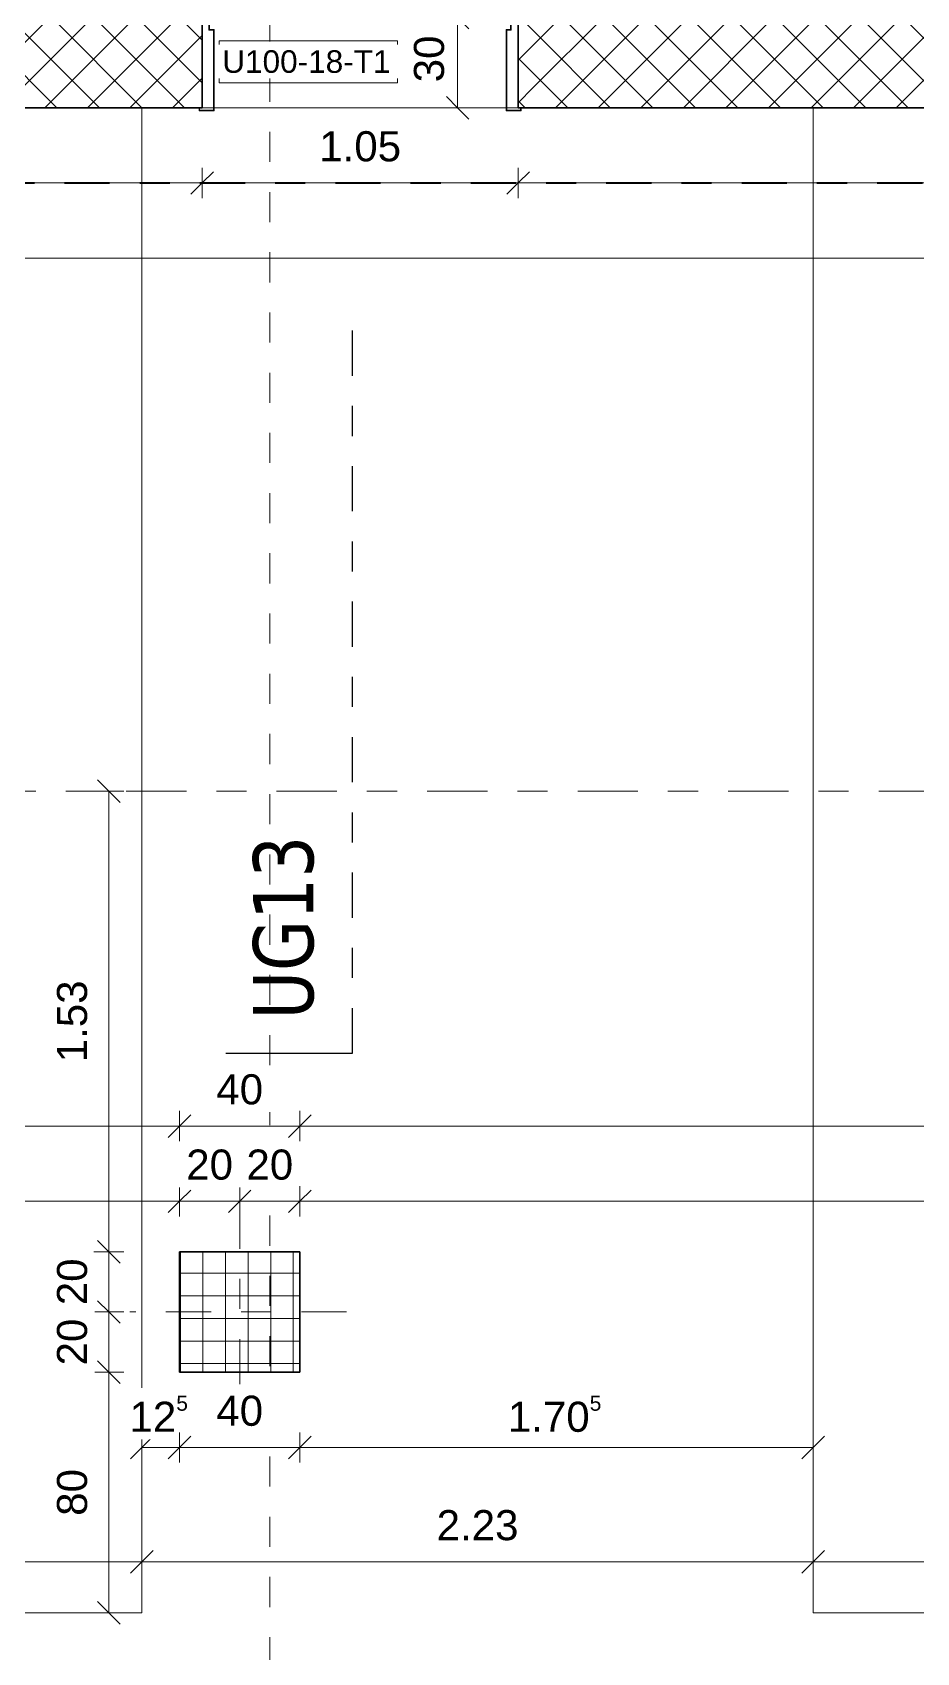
# Model space of a CAD drawing. Header units: metres. Extents: x -86 to 44, y -23 to 39.
# Drawn here: x -4.09 to -1.15, y -7.48 to -2.1 of the extents above; entities that cross this region are included whole.
import ezdxf

# ---------------------------------------------------------------- set-up
doc = ezdxf.new("R2010")
doc.units = ezdxf.units.M
for name, pattern in [('_Rasterlinie_', [0.375, 0.2, -0.05, 0.075, -0.05]), ('_Schnittlinie_', [0.3, 0.15, -0.05, 0.05, -0.05]), ('_Strichpunkt - Mittel_', [0.35, 0.15, -0.1, 0, -0.1]), ('Grundrissdarstellung Sturz', [0.25, 0.15, -0.05, 0, -0.05]), ('Strichpunkt - Fein', [0.2, 0.1, -0.05, 0, -0.05]), ('Strichpunkt - Mittel', [0.35, 0.15, -0.1, 0, -0.1]), ('Strichpunkt - Weit', [0.5, 0.2, -0.15, 0, -0.15])]:
    doc.linetypes.add(name, pattern=pattern)
for name, color, linetype, lineweight in [('A-____-____-DIMS', 7, 'Continuous', 5), ('A-____-____-DIMS-50', 7, 'Continuous', 5), ('A-DETL-GENF-OTLN', 7, 'Continuous', 9), ('A-DOOR-____-IDEN', 7, 'Continuous', 5), ('A-DOOR-____-OTLN', 7, 'Continuous', 9), ('A-DOOR-FRAM-MCUT', 7, 'Continuous', 9), ('A-DOOR-OPNG-OTLN', 7, 'Continuous', 9), ('A-FLOR-____-OTLN', 7, 'Continuous', 9), ('A-WALL-____-MCUT', 7, 'Continuous', 35), ('A-WALL-____-PATT', 7, 'Continuous', 35), ('C-PRKG-____-OTLN', 7, 'Continuous', 9), ('S-COLS-____-MCUT', 7, 'Continuous', 35), ('S-COLS-____-OTLN', 7, 'Continuous', 9), ('S-GRID-____-OTLN', 7, 'Continuous', 5)]:
    doc.layers.add(name, color=color, linetype=linetype, lineweight=lineweight)
for name, color, linetype, lineweight, true_color in [('A-____-MATC-OTLN', 7, 'Strichpunkt - Mittel', 40, 0x0080ff), ('A-DETL-____-OTLN', 5, 'Continuous', 9, 0x0000ff), ('G-____-____-SYMB', 7, 'Strichpunkt - Weit', 5, 0x008080)]:
    doc.layers.add(name, color=color, linetype=linetype, lineweight=lineweight, true_color=true_color)
doc.styles.add('Arial_1', font='arial.ttf', dxfattribs={"height": 0.1})
doc.styles.add('Arial_2', font='arial.ttf', dxfattribs={"height": 0.075})
doc.styles.add('Verdana_1', font='verdana.ttf', dxfattribs={"width": 0.8, "height": 0.2})
doc.dimstyles.new('Arial_2_00mm_fein_1', dxfattribs={"dimscale": 0.3048, "dimtxt": 0.102026, "dimasz": 0.246063, "dimexe": 0.164042, "dimexo": 0.0625, "dimgap": 0.123031, "dimtad": 1, "dimdec": 1, "dimlfac": 100, "dimrnd": 0.5, "dimdsep": 46, "dimtxsty": 'Arial_1', "dimblk1": 'OBLIQUE', "dimblk2": 'OBLIQUE', "dimsah": 1, "dimcen": 0.09, "dimazin": 0, "dimtfac": 1, "dimtdec": 4, "dimtix": 1, "dimtmove": 2, "dimatfit": 3, "dimfxl": 0.164042, "dimfxlon": 1, "dimtvp": 1, "dimtfill": 1, "dimtolj": 1, "dimtzin": 0, "dimarcsym": 2})
doc.dimstyles.new('SUB_Rohbau_fein_1', dxfattribs={"dimscale": 0.3048, "dimtxt": 0.102026, "dimasz": 0.246063, "dimexe": 0.164042, "dimexo": 0.0625, "dimgap": 0.123031, "dimtad": 1, "dimrnd": 0.005, "dimzin": 0, "dimdsep": 46, "dimtxsty": 'Arial_1', "dimblk1": 'OBLIQUE', "dimblk2": 'OBLIQUE', "dimsah": 1, "dimcen": 0.09, "dimazin": 0, "dimtfac": 1, "dimtdec": 4, "dimtix": 1, "dimtmove": 0, "dimatfit": 3, "dimfxl": 0.164042, "dimfxlon": 1, "dimtvp": 1, "dimtfill": 1, "dimtolj": 1, "dimtzin": 0, "dimarcsym": 2})
doc.dimstyles.new('SUB_Rohbau_fein_6', dxfattribs={"dimscale": 0.3048, "dimtxt": 0.102026, "dimasz": 0.246063, "dimexe": 0.164042, "dimexo": 0.0625, "dimgap": 0.123031, "dimtad": 1, "dimdec": 1, "dimlfac": 100, "dimrnd": 0.5, "dimdsep": 46, "dimtxsty": 'Arial_1', "dimblk1": 'OBLIQUE', "dimblk2": 'OBLIQUE', "dimsah": 1, "dimcen": 0.09, "dimazin": 0, "dimtfac": 1, "dimtdec": 4, "dimtix": 1, "dimtmove": 0, "dimatfit": 3, "dimfxl": 0.164042, "dimfxlon": 1, "dimtvp": 1, "dimtfill": 1, "dimtolj": 1, "dimtzin": 0, "dimarcsym": 2})
doc.dimstyles.new('SUB_Rohbau_fein_7', dxfattribs={"dimscale": 0.3048, "dimtxt": 0.102026, "dimasz": 0.246063, "dimexe": 0.164042, "dimexo": 0.0625, "dimgap": 0.123031, "dimtad": 1, "dimrnd": 0.005, "dimzin": 0, "dimdsep": 46, "dimtxsty": 'Arial_1', "dimblk1": 'OBLIQUE', "dimblk2": 'OBLIQUE', "dimsah": 1, "dimcen": 0.09, "dimazin": 0, "dimtfac": 1, "dimtdec": 4, "dimtix": 1, "dimtmove": 0, "dimatfit": 3, "dimfxl": 0.164042, "dimfxlon": 1, "dimtvp": 1, "dimtfill": 1, "dimtolj": 1, "dimtzin": 0, "dimarcsym": 2})
doc.dimstyles.new('SUB_Rohbau_fein_8', dxfattribs={"dimscale": 0.3048, "dimtxt": 0.102026, "dimasz": 0.246063, "dimexe": 0.164042, "dimexo": 0.0625, "dimgap": 0.123031, "dimtad": 1, "dimdec": 1, "dimlfac": 100, "dimrnd": 0.5, "dimdsep": 46, "dimtxsty": 'Arial_1', "dimblk1": 'OBLIQUE', "dimblk2": 'OBLIQUE', "dimsah": 1, "dimcen": 0.09, "dimazin": 0, "dimtfac": 1, "dimtdec": 4, "dimtix": 1, "dimtmove": 0, "dimatfit": 3, "dimfxl": 0.164042, "dimfxlon": 1, "dimtvp": 1, "dimtfill": 1, "dimtolj": 1, "dimtzin": 0, "dimarcsym": 2})
doc.dimstyles.new('SUB_Rohbau_fein_9', dxfattribs={"dimscale": 0.3048, "dimtxt": 0.102026, "dimasz": 0.246063, "dimexe": 0.164042, "dimexo": 0.0625, "dimgap": 0.123031, "dimtad": 1, "dimrnd": 0.005, "dimzin": 0, "dimdsep": 46, "dimtxsty": 'Arial_1', "dimblk1": 'OBLIQUE', "dimblk2": 'OBLIQUE', "dimsah": 1, "dimcen": 0.09, "dimazin": 0, "dimtfac": 1, "dimtdec": 4, "dimtix": 1, "dimtmove": 0, "dimatfit": 3, "dimfxl": 0.164042, "dimfxlon": 1, "dimtvp": 1, "dimtfill": 1, "dimtolj": 1, "dimtzin": 0, "dimarcsym": 2})
pattern_1 = [(45, (0, 0), (-0.0707107, 0.0707107), []), (135, (0, 0), (-0.0707107, -0.0707107), [])]

# ---------------------------------------------------------------- blocks, each defined once
blk = doc.blocks.new('PP_Parkplatz - 2650 x 5000-V14--01_UG_OK_FFB_AF')
at = {"layer": 'C-PRKG-____-OTLN', "color": 253, "true_color": 0x999999}
for p, q in [((-6.378, -2.3551), (-6.378, -2.3534)), ((-6.378, -2.3534), (-6.378, -7.3523)), ((-6.378, -2.3551), (-6.378, -2.3534)), ((-6.378, -7.3523), (-6.378, -2.3551)), ((-6.378, -7.3523), (-6.378, -2.3551)), ((-3.728, -7.3523), (-3.728, -2.3534)), ((-3.728, -7.3523), (-3.728, -2.3534)), ((-3.728, -2.3534), (-3.728, -7.3523)), ((-3.728, -7.3523), (-6.378, -7.3523)), ((-6.378, -7.3523), (-3.728, -7.3523)), ((-3.728, -7.3523), (-6.378, -7.3523)), ((-6.378, -7.3523), (-6.378, -7.3523)), ((-3.728, -7.3523), (-3.728, -7.3523))]:
    blk.add_line(p, q, dxfattribs=at)
blk = doc.blocks.new('TU DF 1 - Stahlzarge - stumpf einschlagend - ML - 1050 x 2140 - EI30-selbstschliessend-32256519--01_UG_OK_FFB_AF')
at = {"layer": 'A-DOOR-____-OTLN', "linetype": 'Grundrissdarstellung Sturz'}
for p, q in [((-0.525, 0.15), (0.525, 0.15)), ((-0.525, -0.15), (0.525, -0.15))]:
    blk.add_line(p, q, dxfattribs=at)
at = {"layer": 'A-DOOR-FRAM-MCUT'}
for p, q in [((-0.5, 0.16), (-0.535, 0.16)), ((-0.535, 0.16), (-0.535, 0.15)), ((-0.533, 0.15), (-0.533, 0.158)), ((-0.533, 0.158), (-0.502, 0.158)), ((-0.502, 0.158), (-0.502, 0.108)), ((-0.502, 0.108), (-0.487, 0.108)), ((-0.5, 0.11), (-0.5, 0.16)), ((-0.485, 0.11), (-0.5, 0.11)), ((-0.487, 0.108), (-0.487, -0.158)), ((-0.485, -0.16), (-0.485, 0.11)), ((0.5, 0.11), (0.485, 0.11)), ((0.485, 0.11), (0.485, -0.16)), ((0.487, -0.158), (0.487, 0.108)), ((0.487, 0.108), (0.502, 0.108)), ((0.535, 0.16), (0.5, 0.16)), ((0.5, 0.16), (0.5, 0.11)), ((0.502, 0.108), (0.502, 0.158)), ((0.502, 0.158), (0.533, 0.158)), ((0.533, 0.158), (0.533, 0.15)), ((0.535, 0.15), (0.535, 0.16)), ((-0.535, -0.15), (-0.535, -0.16)), ((-0.535, -0.16), (-0.485, -0.16)), ((-0.533, -0.158), (-0.533, -0.15)), ((-0.487, -0.158), (-0.533, -0.158)), ((0.485, -0.16), (0.535, -0.16)), ((0.533, -0.158), (0.487, -0.158)), ((0.533, -0.15), (0.533, -0.158)), ((0.535, -0.16), (0.535, -0.15))]:
    blk.add_line(p, q, dxfattribs=at)
at = {"layer": 'A-DOOR-OPNG-OTLN'}
blk.add_line((0.5, 0.16), (0.5, 1.16), dxfattribs=at)
blk.add_arc((0.5, 0.16), 1, 90, 180, dxfattribs=at)
blk = doc.blocks.new('PP_Parkplatz - 3300 x 5000_Beh-V74--01_UG_OK_FFB_AF')
at = {"layer": 'C-PRKG-____-OTLN', "color": 253, "true_color": 0x999999}
for p, q in [((-1.498, -2.3537), (-1.498, -7.3527)), ((1.802, -2.3537), (-1.498, -2.3537)), ((1.802, -2.3537), (-1.498, -2.3537)), ((-1.498, -2.3537), (-1.498, -7.3527)), ((-1.498, -7.3527), (-1.498, -2.3537)), ((-1.498, -2.3537), (1.802, -2.3537)), ((-1.498, -2.3537), (-1.498, -2.3537)), ((1.802, -7.3527), (-1.498, -7.3527)), ((-1.498, -7.3527), (1.802, -7.3527)), ((1.802, -7.3527), (-1.498, -7.3527)), ((-1.498, -7.3527), (-1.498, -7.3527))]:
    blk.add_line(p, q, dxfattribs=at)
blk = doc.blocks.new('DE_Detailverweis - mit_Rahmen-56961640--01_UG_OK_FFB_AF')
at = {"layer": 'A-DETL-GENF-OTLN', "color": 30, "linetype": 'Strichpunkt - Fein', "true_color": 0xff8000}
blk.add_line((19.26, 0), (19.26, 34.7174), dxfattribs=at)
blk = doc.blocks.new('Schnitt - Name _Anfang-23756349--01_UG_OK_FFB_AF')
at = {"layer": 'G-____-____-SYMB', "color": 1, "linetype": 'Continuous', "lineweight": 30, "true_color": 0xff0000}
blk.add_line((0, 0.00843), (0, 0), dxfattribs=at)
blk = doc.blocks.new('DIMBLOCK624--01_UG_OK_FFB_AF')
at = {"layer": 'A-____-____-DIMS-50'}
for p, q in [((-2.679, -2.0534), (-2.7165, -2.0159)), ((-2.679, -2.0534), (-2.729, -2.0534)), ((-2.679, -2.0534), (-2.679, -2.3534)), ((-2.679, -2.0534), (-2.6415, -2.0909)), ((-2.679, -2.0534), (-2.629, -2.0534)), ((-2.679, -2.3534), (-2.729, -2.3534)), ((-2.679, -2.3534), (-2.7165, -2.3159)), ((-2.679, -2.3534), (-2.6415, -2.3909)), ((-2.679, -2.3534), (-2.629, -2.3534))]:
    blk.add_line(p, q, dxfattribs=at)
at = {"layer": 'A-____-____-DIMS-50', "color": 0, "insert": (-2.8242, -2.269), "char_height": 0.1, "width": 0.186088, "attachment_point": 1, "rotation": 90, "line_spacing_factor": 0.941778, "style": 'Arial_1', "bg_fill": 3, "box_fill_scale": 1.25, "bg_fill_color": 256, "bg_fill_true_color": 13158600, "bg_fill_transparency": 0}
blk.add_mtext('30', dxfattribs=at)
blk = doc.blocks.new('_Oblique')
at = {"color": 0, "linetype": 'ByBlock', "lineweight": -2}
blk.add_line((-0.5, -0.5), (0.5, 0.5), dxfattribs=at)
blk = doc.blocks.new('DIMBLOCK783--01_UG_OK_FFB_AF')
at = {"layer": 'A-____-____-DIMS-50'}
for p, q in [((-9.933, -2.6034), (-9.933, -2.5534)), ((-9.933, -2.6034), (-9.8955, -2.5659)), ((-3.528, -2.6034), (-3.528, -2.5534)), ((-3.528, -2.6034), (-3.4905, -2.5659)), ((-9.933, -2.6034), (-9.9705, -2.6409)), ((-9.933, -2.6034), (-3.528, -2.6034)), ((-9.933, -2.6034), (-9.933, -2.6534)), ((-3.528, -2.6034), (-3.5655, -2.6409)), ((-3.528, -2.6034), (-3.528, -2.6534))]:
    blk.add_line(p, q, dxfattribs=at)
at = {"layer": 'A-____-____-DIMS-50', "color": 0, "insert": (-6.8922, -2.4314), "char_height": 0.1, "width": 0.388091, "attachment_point": 1, "line_spacing_factor": 0.941778, "style": 'Arial_1', "bg_fill": 3, "box_fill_scale": 1.25, "bg_fill_color": 256, "bg_fill_true_color": 13158600, "bg_fill_transparency": 0}
blk.add_mtext('6.40\\A2\\H0.5x;\\S5^  ;\\H2x;', dxfattribs=at)
blk = doc.blocks.new('DIMBLOCK784--01_UG_OK_FFB_AF')
at = {"layer": 'A-____-____-DIMS-50'}
for p, q in [((-3.528, -2.6034), (-3.528, -2.5534)), ((-3.528, -2.6034), (-3.4905, -2.5659)), ((-2.478, -2.6034), (-2.478, -2.5534)), ((-2.478, -2.6034), (-2.4405, -2.5659)), ((-3.528, -2.6034), (-3.5655, -2.6409)), ((-3.528, -2.6034), (-2.478, -2.6034)), ((-3.528, -2.6034), (-3.528, -2.6534)), ((-2.478, -2.6034), (-2.5155, -2.6409)), ((-2.478, -2.6034), (-2.478, -2.6534))]:
    blk.add_line(p, q, dxfattribs=at)
at = {"layer": 'A-____-____-DIMS-50', "color": 0, "insert": (-3.1387, -2.4314), "char_height": 0.1, "width": 0.325653, "attachment_point": 1, "line_spacing_factor": 0.941778, "style": 'Arial_1', "bg_fill": 3, "box_fill_scale": 1.25, "bg_fill_color": 256, "bg_fill_true_color": 13158600, "bg_fill_transparency": 0}
blk.add_mtext('1.05', dxfattribs=at)
blk = doc.blocks.new('DIMBLOCK785--01_UG_OK_FFB_AF')
at = {"layer": 'A-____-____-DIMS-50'}
for p, q in [((-2.478, -2.6034), (-2.478, -2.5534)), ((-2.478, -2.6034), (-2.4405, -2.5659)), ((16.672, -2.6034), (16.672, -2.5534)), ((16.672, -2.6034), (16.7095, -2.5659)), ((-2.478, -2.6034), (-2.5155, -2.6409)), ((-2.478, -2.6034), (16.672, -2.6034)), ((-2.478, -2.6034), (-2.478, -2.6534)), ((16.672, -2.6034), (16.6345, -2.6409)), ((16.672, -2.6034), (16.672, -2.6534))]:
    blk.add_line(p, q, dxfattribs=at)
at = {"layer": 'A-____-____-DIMS-50', "color": 0, "insert": (6.9225, -2.4314), "char_height": 0.1, "width": 0.418697, "attachment_point": 1, "line_spacing_factor": 0.941778, "style": 'Arial_1', "bg_fill": 3, "box_fill_scale": 1.25, "bg_fill_color": 256, "bg_fill_true_color": 13158600, "bg_fill_transparency": 0}
blk.add_mtext('19.15', dxfattribs=at)
blk = doc.blocks.new('DIMBLOCK789--01_UG_OK_FFB_AF')
at = {"layer": 'A-____-____-DIMS-50'}
for p, q in [((-13.183, -2.8534), (-13.183, -2.8034)), ((-13.183, -2.8534), (-13.1455, -2.8159)), ((25.382, -2.8534), (25.382, -2.8034)), ((25.382, -2.8534), (25.4195, -2.8159)), ((-13.183, -2.8534), (-13.2205, -2.8909)), ((-13.183, -2.8534), (25.382, -2.8534)), ((-13.183, -2.8534), (-13.183, -2.9034)), ((25.382, -2.8534), (25.3445, -2.8909)), ((25.382, -2.8534), (25.382, -2.9034))]:
    blk.add_line(p, q, dxfattribs=at)
at = {"layer": 'A-____-____-DIMS-50', "color": 0, "insert": (5.899, -2.6814), "char_height": 0.1, "width": 0.481134, "attachment_point": 1, "line_spacing_factor": 0.941778, "style": 'Arial_1', "bg_fill": 3, "box_fill_scale": 1.25, "bg_fill_color": 256, "bg_fill_true_color": 13158600, "bg_fill_transparency": 0}
blk.add_mtext('38.56\\A2\\H0.5x;\\S5^  ;\\H2x;', dxfattribs=at)
blk = doc.blocks.new('DIMBLOCK1045--01_UG_OK_FFB_AF')
at = {"layer": 'A-____-____-DIMS-50'}
for p, q in [((-12.793, -5.7358), (-12.793, -5.6858)), ((-12.793, -5.7358), (-12.7555, -5.6983)), ((-3.603, -5.7358), (-3.603, -5.6858)), ((-3.603, -5.7358), (-3.5655, -5.6983)), ((-12.793, -5.7358), (-12.8305, -5.7733)), ((-12.793, -5.7358), (-3.603, -5.7358)), ((-12.793, -5.7358), (-12.793, -5.7858)), ((-3.603, -5.7358), (-3.6405, -5.7733)), ((-3.603, -5.7358), (-3.603, -5.7858))]:
    blk.add_line(p, q, dxfattribs=at)
at = {"layer": 'A-____-____-DIMS-50', "color": 0, "insert": (-8.3337, -5.5638), "char_height": 0.1, "width": 0.325653, "attachment_point": 1, "line_spacing_factor": 0.941778, "style": 'Arial_1', "bg_fill": 3, "box_fill_scale": 1.25, "bg_fill_color": 256, "bg_fill_true_color": 13158600, "bg_fill_transparency": 0}
blk.add_mtext('9.19', dxfattribs=at)
blk = doc.blocks.new('DIMBLOCK1046--01_UG_OK_FFB_AF')
at = {"layer": 'A-____-____-DIMS-50'}
for p, q in [((-3.603, -5.7358), (-3.603, -5.6858)), ((-3.603, -5.7358), (-3.5655, -5.6983)), ((-3.203, -5.7358), (-3.203, -5.6858)), ((-3.203, -5.7358), (-3.1655, -5.6983)), ((-3.603, -5.7358), (-3.6405, -5.7733)), ((-3.603, -5.7358), (-3.203, -5.7358)), ((-3.603, -5.7358), (-3.603, -5.7858)), ((-3.203, -5.7358), (-3.2405, -5.7733)), ((-3.203, -5.7358), (-3.203, -5.7858))]:
    blk.add_line(p, q, dxfattribs=at)
at = {"layer": 'A-____-____-DIMS-50', "color": 0, "insert": (-3.4806, -5.5638), "char_height": 0.1, "width": 0.186088, "attachment_point": 1, "line_spacing_factor": 0.941778, "style": 'Arial_1', "bg_fill": 3, "box_fill_scale": 1.25, "bg_fill_color": 256, "bg_fill_true_color": 13158600, "bg_fill_transparency": 0}
blk.add_mtext('40', dxfattribs=at)
blk = doc.blocks.new('DIMBLOCK1047--01_UG_OK_FFB_AF')
at = {"layer": 'A-____-____-DIMS-50'}
for p, q in [((-3.203, -5.7358), (-3.203, -5.6858)), ((-3.203, -5.7358), (-3.1655, -5.6983)), ((1.927, -5.7358), (1.927, -5.6858)), ((1.927, -5.7358), (1.9645, -5.6983)), ((-3.203, -5.7358), (-3.2405, -5.7733)), ((-3.203, -5.7358), (1.927, -5.7358)), ((-3.203, -5.7358), (-3.203, -5.7858)), ((1.927, -5.7358), (1.8895, -5.7733)), ((1.927, -5.7358), (1.927, -5.7858))]:
    blk.add_line(p, q, dxfattribs=at)
at = {"layer": 'A-____-____-DIMS-50', "color": 0, "insert": (-0.7737, -5.5638), "char_height": 0.1, "width": 0.325653, "attachment_point": 1, "line_spacing_factor": 0.941778, "style": 'Arial_1', "bg_fill": 3, "box_fill_scale": 1.25, "bg_fill_color": 256, "bg_fill_true_color": 13158600, "bg_fill_transparency": 0}
blk.add_mtext('5.13', dxfattribs=at)
blk = doc.blocks.new('DIMBLOCK1071--01_UG_OK_FFB_AF')
at = {"layer": 'A-____-____-DIMS-50'}
for p, q in [((-6.473, -5.9858), (-6.473, -5.9358)), ((-6.473, -5.9858), (-6.4355, -5.9483)), ((-3.603, -5.9858), (-3.603, -5.9358)), ((-3.603, -5.9858), (-3.5655, -5.9483)), ((-6.473, -5.9858), (-6.5105, -6.0233)), ((-6.473, -5.9858), (-3.603, -5.9858)), ((-6.473, -5.9858), (-6.473, -6.0358)), ((-3.603, -5.9858), (-3.6405, -6.0233)), ((-3.603, -5.9858), (-3.603, -6.0358))]:
    blk.add_line(p, q, dxfattribs=at)
at = {"layer": 'A-____-____-DIMS-50', "color": 0, "insert": (-5.1737, -5.8138), "char_height": 0.1, "width": 0.325653, "attachment_point": 1, "line_spacing_factor": 0.941778, "style": 'Arial_1', "bg_fill": 3, "box_fill_scale": 1.25, "bg_fill_color": 256, "bg_fill_true_color": 13158600, "bg_fill_transparency": 0}
blk.add_mtext('2.87', dxfattribs=at)
blk = doc.blocks.new('DIMBLOCK1072--01_UG_OK_FFB_AF')
at = {"layer": 'A-____-____-DIMS-50'}
for p, q in [((-3.603, -5.9858), (-3.603, -5.9358)), ((-3.603, -5.9858), (-3.5655, -5.9483)), ((-3.403, -5.9858), (-3.403, -5.9358)), ((-3.403, -5.9858), (-3.3655, -5.9483)), ((-3.603, -5.9858), (-3.6405, -6.0233)), ((-3.603, -5.9858), (-3.403, -5.9858)), ((-3.603, -5.9858), (-3.603, -6.0358)), ((-3.403, -5.9858), (-3.4405, -6.0233)), ((-3.403, -5.9858), (-3.403, -6.0358))]:
    blk.add_line(p, q, dxfattribs=at)
at = {"layer": 'A-____-____-DIMS-50', "color": 0, "insert": (-3.5806, -5.8138), "char_height": 0.1, "width": 0.186088, "attachment_point": 1, "line_spacing_factor": 0.941778, "style": 'Arial_1', "bg_fill": 3, "box_fill_scale": 1.25, "bg_fill_color": 256, "bg_fill_true_color": 13158600, "bg_fill_transparency": 0}
blk.add_mtext('20', dxfattribs=at)
blk = doc.blocks.new('DIMBLOCK1073--01_UG_OK_FFB_AF')
at = {"layer": 'A-____-____-DIMS-50'}
for p, q in [((-3.403, -5.9858), (-3.403, -5.9358)), ((-3.403, -5.9858), (-3.3655, -5.9483)), ((-3.203, -5.9858), (-3.203, -5.9358)), ((-3.203, -5.9858), (-3.1655, -5.9483)), ((-3.403, -5.9858), (-3.4405, -6.0233)), ((-3.403, -5.9858), (-3.203, -5.9858)), ((-3.403, -5.9858), (-3.403, -6.0358)), ((-3.203, -5.9858), (-3.2405, -6.0233)), ((-3.203, -5.9858), (-3.203, -6.0358))]:
    blk.add_line(p, q, dxfattribs=at)
at = {"layer": 'A-____-____-DIMS-50', "color": 0, "insert": (-3.3806, -5.8138), "char_height": 0.1, "width": 0.186088, "attachment_point": 1, "line_spacing_factor": 0.941778, "style": 'Arial_1', "bg_fill": 3, "box_fill_scale": 1.25, "bg_fill_color": 256, "bg_fill_true_color": 13158600, "bg_fill_transparency": 0}
blk.add_mtext('20', dxfattribs=at)
blk = doc.blocks.new('DIMBLOCK1074--01_UG_OK_FFB_AF')
at = {"layer": 'A-____-____-DIMS-50'}
for p, q in [((-3.203, -5.9858), (-3.203, -5.9358)), ((-3.203, -5.9858), (-3.1655, -5.9483)), ((1.927, -5.9858), (1.927, -5.9358)), ((1.927, -5.9858), (1.9645, -5.9483)), ((-3.203, -5.9858), (-3.2405, -6.0233)), ((-3.203, -5.9858), (1.927, -5.9858)), ((-3.203, -5.9858), (-3.203, -6.0358)), ((1.927, -5.9858), (1.8895, -6.0233)), ((1.927, -5.9858), (1.927, -6.0358))]:
    blk.add_line(p, q, dxfattribs=at)
at = {"layer": 'A-____-____-DIMS-50', "color": 0, "insert": (-0.7737, -5.8138), "char_height": 0.1, "width": 0.325653, "attachment_point": 1, "line_spacing_factor": 0.941778, "style": 'Arial_1', "bg_fill": 3, "box_fill_scale": 1.25, "bg_fill_color": 256, "bg_fill_true_color": 13158600, "bg_fill_transparency": 0}
blk.add_mtext('5.13', dxfattribs=at)
blk = doc.blocks.new('DIMBLOCK1171--01_UG_OK_FFB_AF')
at = {"layer": 'A-____-____-DIMS-50'}
for p, q in [((-6.378, -7.1834), (-6.378, -7.1334)), ((-6.378, -7.1834), (-6.3405, -7.1459)), ((-3.728, -7.1834), (-3.728, -7.1334)), ((-3.728, -7.1834), (-3.6905, -7.1459)), ((-6.378, -7.1834), (-6.4155, -7.2209)), ((-6.378, -7.1834), (-3.728, -7.1834)), ((-6.378, -7.1834), (-6.378, -7.2334)), ((-3.728, -7.1834), (-3.7655, -7.2209)), ((-3.728, -7.1834), (-3.728, -7.2334))]:
    blk.add_line(p, q, dxfattribs=at)
at = {"layer": 'A-____-____-DIMS-50', "color": 0, "insert": (-5.1887, -7.0114), "char_height": 0.1, "width": 0.325653, "attachment_point": 1, "line_spacing_factor": 0.941778, "style": 'Arial_1', "bg_fill": 3, "box_fill_scale": 1.25, "bg_fill_color": 256, "bg_fill_true_color": 13158600, "bg_fill_transparency": 0}
blk.add_mtext('2.65', dxfattribs=at)
blk = doc.blocks.new('DIMBLOCK1172--01_UG_OK_FFB_AF')
at = {"layer": 'A-____-____-DIMS-50'}
for p, q in [((-3.728, -7.1834), (-3.728, -7.1334)), ((-3.728, -7.1834), (-3.6905, -7.1459)), ((-1.498, -7.1834), (-1.498, -7.1334)), ((-1.498, -7.1834), (-1.4605, -7.1459)), ((-3.728, -7.1834), (-3.7655, -7.2209)), ((-3.728, -7.1834), (-1.498, -7.1834)), ((-3.728, -7.1834), (-3.728, -7.2334)), ((-1.498, -7.1834), (-1.5355, -7.2209)), ((-1.498, -7.1834), (-1.498, -7.2334))]:
    blk.add_line(p, q, dxfattribs=at)
at = {"layer": 'A-____-____-DIMS-50', "color": 0, "insert": (-2.7487, -7.0114), "char_height": 0.1, "width": 0.325653, "attachment_point": 1, "line_spacing_factor": 0.941778, "style": 'Arial_1', "bg_fill": 3, "box_fill_scale": 1.25, "bg_fill_color": 256, "bg_fill_true_color": 13158600, "bg_fill_transparency": 0}
blk.add_mtext('2.23', dxfattribs=at)
blk = doc.blocks.new('DIMBLOCK1173--01_UG_OK_FFB_AF')
at = {"layer": 'A-____-____-DIMS-50'}
for p, q in [((-1.498, -7.1834), (-1.498, -7.1334)), ((-1.498, -7.1834), (-1.4605, -7.1459)), ((1.802, -7.1834), (1.802, -7.1334)), ((1.802, -7.1834), (1.8395, -7.1459)), ((-1.498, -7.1834), (-1.5355, -7.2209)), ((-1.498, -7.1834), (1.802, -7.1834)), ((-1.498, -7.1834), (-1.498, -7.2334)), ((1.802, -7.1834), (1.7645, -7.2209)), ((1.802, -7.1834), (1.802, -7.2334))]:
    blk.add_line(p, q, dxfattribs=at)
at = {"layer": 'A-____-____-DIMS-50', "color": 0, "insert": (0.0163, -7.0114), "char_height": 0.1, "width": 0.325653, "attachment_point": 1, "line_spacing_factor": 0.941778, "style": 'Arial_1', "bg_fill": 3, "box_fill_scale": 1.25, "bg_fill_color": 256, "bg_fill_true_color": 13158600, "bg_fill_transparency": 0}
blk.add_mtext('3.30', dxfattribs=at)
blk = doc.blocks.new('DIMBLOCK1777--01_UG_OK_FFB_AF')
at = {"layer": 'A-____-____-DIMS-50'}
for p, q in [((-3.728, -6.8034), (-3.728, -6.7534)), ((-3.728, -6.8034), (-3.6905, -6.7659)), ((-3.603, -6.8034), (-3.603, -6.7534)), ((-3.603, -6.8034), (-3.5655, -6.7659)), ((-3.728, -6.8034), (-3.7655, -6.8409)), ((-3.728, -6.8034), (-3.603, -6.8034)), ((-3.728, -6.8034), (-3.728, -6.8534)), ((-3.603, -6.8034), (-3.6405, -6.8409)), ((-3.603, -6.8034), (-3.603, -6.8534))]:
    blk.add_line(p, q, dxfattribs=at)
at = {"layer": 'A-____-____-DIMS-50', "color": 0, "insert": (-3.7691, -6.6314), "char_height": 0.1, "width": 0.248525, "attachment_point": 1, "line_spacing_factor": 0.941778, "style": 'Arial_1', "bg_fill": 3, "box_fill_scale": 1.25, "bg_fill_color": 256, "bg_fill_true_color": 13158600, "bg_fill_transparency": 0}
blk.add_mtext('12\\A2\\H0.5x;\\S5^  ;\\H2x;', dxfattribs=at)
blk = doc.blocks.new('DIMBLOCK1778--01_UG_OK_FFB_AF')
at = {"layer": 'A-____-____-DIMS-50'}
for p, q in [((-3.603, -6.8034), (-3.603, -6.7534)), ((-3.603, -6.8034), (-3.5655, -6.7659)), ((-3.203, -6.8034), (-3.203, -6.7534)), ((-3.203, -6.8034), (-3.1655, -6.7659)), ((-3.603, -6.8034), (-3.6405, -6.8409)), ((-3.603, -6.8034), (-3.203, -6.8034)), ((-3.603, -6.8034), (-3.603, -6.8534)), ((-3.203, -6.8034), (-3.2405, -6.8409)), ((-3.203, -6.8034), (-3.203, -6.8534))]:
    blk.add_line(p, q, dxfattribs=at)
at = {"layer": 'A-____-____-DIMS-50', "color": 0, "insert": (-3.4806, -6.6314), "char_height": 0.1, "width": 0.186088, "attachment_point": 1, "line_spacing_factor": 0.941778, "style": 'Arial_1', "bg_fill": 3, "box_fill_scale": 1.25, "bg_fill_color": 256, "bg_fill_true_color": 13158600, "bg_fill_transparency": 0}
blk.add_mtext('40', dxfattribs=at)
blk = doc.blocks.new('DIMBLOCK1779--01_UG_OK_FFB_AF')
at = {"layer": 'A-____-____-DIMS-50'}
for p, q in [((-3.203, -6.8034), (-3.203, -6.7534)), ((-3.203, -6.8034), (-3.1655, -6.7659)), ((-1.498, -6.8034), (-1.498, -6.7534)), ((-1.498, -6.8034), (-1.4605, -6.7659)), ((-3.203, -6.8034), (-3.2405, -6.8409)), ((-3.203, -6.8034), (-1.498, -6.8034)), ((-3.203, -6.8034), (-3.203, -6.8534)), ((-1.498, -6.8034), (-1.5355, -6.8409)), ((-1.498, -6.8034), (-1.498, -6.8534))]:
    blk.add_line(p, q, dxfattribs=at)
at = {"layer": 'A-____-____-DIMS-50', "color": 0, "insert": (-2.5122, -6.6314), "char_height": 0.1, "width": 0.388091, "attachment_point": 1, "line_spacing_factor": 0.941778, "style": 'Arial_1', "bg_fill": 3, "box_fill_scale": 1.25, "bg_fill_color": 256, "bg_fill_true_color": 13158600, "bg_fill_transparency": 0}
blk.add_mtext('1.70\\A2\\H0.5x;\\S5^  ;\\H2x;', dxfattribs=at)
blk = doc.blocks.new('DIMBLOCK1860--01_UG_OK_FFB_AF')
at = {"layer": 'A-____-____-DIMS-50'}
for p, q in [((-3.838, -6.5534), (-3.888, -6.5534)), ((-3.838, -6.5534), (-3.8755, -6.5159)), ((-3.838, -7.3523), (-3.838, -6.5534)), ((-3.838, -6.5534), (-3.8005, -6.5909)), ((-3.838, -6.5534), (-3.788, -6.5534)), ((-3.838, -7.3523), (-3.8755, -7.3148)), ((-3.838, -7.3523), (-3.888, -7.3523)), ((-3.838, -7.3523), (-3.8005, -7.3898)), ((-3.838, -7.3523), (-3.788, -7.3523))]:
    blk.add_line(p, q, dxfattribs=at)
at = {"layer": 'A-____-____-DIMS-50', "color": 0, "insert": (-4.01, -7.0304), "char_height": 0.1, "width": 0.186088, "attachment_point": 1, "rotation": 90, "line_spacing_factor": 0.941778, "style": 'Arial_1', "bg_fill": 3, "box_fill_scale": 1.25, "bg_fill_color": 256, "bg_fill_true_color": 13158600, "bg_fill_transparency": 0}
blk.add_mtext('80', dxfattribs=at)
blk = doc.blocks.new('DIMBLOCK1861--01_UG_OK_FFB_AF')
at = {"layer": 'A-____-____-DIMS-50'}
for p, q in [((-3.838, -6.3534), (-3.8755, -6.3159)), ((-3.838, -6.3534), (-3.888, -6.3534)), ((-3.838, -6.5534), (-3.838, -6.3534)), ((-3.838, -6.3534), (-3.8005, -6.3909)), ((-3.838, -6.3534), (-3.788, -6.3534)), ((-3.838, -6.5534), (-3.888, -6.5534)), ((-3.838, -6.5534), (-3.8755, -6.5159)), ((-3.838, -6.5534), (-3.8005, -6.5909)), ((-3.838, -6.5534), (-3.788, -6.5534))]:
    blk.add_line(p, q, dxfattribs=at)
at = {"layer": 'A-____-____-DIMS-50', "color": 0, "insert": (-4.01, -6.531), "char_height": 0.1, "width": 0.186088, "attachment_point": 1, "rotation": 90, "line_spacing_factor": 0.941778, "style": 'Arial_1', "bg_fill": 3, "box_fill_scale": 1.25, "bg_fill_color": 256, "bg_fill_true_color": 13158600, "bg_fill_transparency": 0}
blk.add_mtext('20', dxfattribs=at)
blk = doc.blocks.new('DIMBLOCK1862--01_UG_OK_FFB_AF')
at = {"layer": 'A-____-____-DIMS-50'}
for p, q in [((-3.838, -6.1534), (-3.8755, -6.1159)), ((-3.838, -6.1534), (-3.888, -6.1534)), ((-3.838, -6.3534), (-3.838, -6.1534)), ((-3.838, -6.1534), (-3.8005, -6.1909)), ((-3.838, -6.1534), (-3.788, -6.1534)), ((-3.838, -6.3534), (-3.8755, -6.3159)), ((-3.838, -6.3534), (-3.888, -6.3534)), ((-3.838, -6.3534), (-3.8005, -6.3909)), ((-3.838, -6.3534), (-3.788, -6.3534))]:
    blk.add_line(p, q, dxfattribs=at)
at = {"layer": 'A-____-____-DIMS-50', "color": 0, "insert": (-4.01, -6.331), "char_height": 0.1, "width": 0.186088, "attachment_point": 1, "rotation": 90, "line_spacing_factor": 0.941778, "style": 'Arial_1', "bg_fill": 3, "box_fill_scale": 1.25, "bg_fill_color": 256, "bg_fill_true_color": 13158600, "bg_fill_transparency": 0}
blk.add_mtext('20', dxfattribs=at)
blk = doc.blocks.new('DIMBLOCK1863--01_UG_OK_FFB_AF')
at = {"layer": 'A-____-____-DIMS-50'}
for p, q in [((-3.838, -4.6234), (-3.888, -4.6234)), ((-3.838, -4.6234), (-3.8755, -4.5859)), ((-3.838, -6.1534), (-3.838, -4.6234)), ((-3.838, -4.6234), (-3.8005, -4.6609)), ((-3.838, -4.6234), (-3.788, -4.6234)), ((-3.838, -6.1534), (-3.8755, -6.1159)), ((-3.838, -6.1534), (-3.888, -6.1534)), ((-3.838, -6.1534), (-3.8005, -6.1909)), ((-3.838, -6.1534), (-3.788, -6.1534))]:
    blk.add_line(p, q, dxfattribs=at)
at = {"layer": 'A-____-____-DIMS-50', "color": 0, "insert": (-4.01, -5.5241), "char_height": 0.1, "width": 0.325653, "attachment_point": 1, "rotation": 90, "line_spacing_factor": 0.941778, "style": 'Arial_1', "bg_fill": 3, "box_fill_scale": 1.25, "bg_fill_color": 256, "bg_fill_true_color": 13158600, "bg_fill_transparency": 0}
blk.add_mtext('1.53', dxfattribs=at)

msp = doc.modelspace()

# ---------------------------------------------------------------- hatches: boundary and pattern name
at = {"layer": 'A-WALL-____-PATT', "lineweight": 9}
h = msp.add_hatch(dxfattribs=at)
h.set_pattern_fill('FP_1', color=256, style=0, pattern_type=2)
h.set_pattern_definition(pattern_1)
h.paths.add_polyline_path([(-12.8065, -2.3534), (-11.533, -2.3533), (-11.533, -2.0534), (-12.983, -2.0534), (-12.983, -2.3534), (-12.8156, -2.3534)])
h.paths.add_polyline_path([(-9.86, -2.3534), (-3.528, -2.3532), (-3.528, -2.0534), (-9.933, -2.0534), (-9.933, -2.3534), (-9.878, -2.3534)])
h.paths.add_polyline_path([(-2.428, -2.3534), (-2.428, -2.0534), (-2.478, -2.0534), (-2.478, -2.3534)])
h = msp.add_hatch(dxfattribs=at)
h.set_pattern_fill('FP_1', color=256, style=0, pattern_type=2)
h.set_pattern_definition(pattern_1)
h.paths.add_polyline_path([(2.302, -2.3534), (3.102, -2.3534), (3.102, -2.0534), (-2.428, -2.0534), (-2.428, -2.3534), (1.2672, -2.3534)])
at = {"layer": 'S-COLS-____-OTLN'}
h = msp.add_hatch(dxfattribs=at)
h.set_pattern_fill('FP_2', color=256, style=0, pattern_type=2)
h.set_pattern_definition([(0, (0, 0), (0, 0.075), []), (90, (0, 0), (-0.075, 5e-18), [])])
h.paths.add_polyline_path([(-3.203, -6.5534), (-3.203, -6.1534), (-3.603, -6.1534), (-3.603, -6.5534)])

# ---------------------------------------------------------------- linework, layer by layer
at = {"layer": 'A-DETL-____-OTLN', "color": 8, "linetype": '_Strichpunkt - Mittel_', "true_color": 0x808080}
for p, q in [((-3.403, -5.9934), (-3.403, -6.7134)), ((-3.048, -6.3534), (-3.768, -6.3534))]:
    msp.add_line(p, q, dxfattribs=at)
at = {"layer": 'A-DOOR-____-IDEN', "flags": 128}
msp.add_lwpolyline([(-3.4709, -2.1316), (-2.8789, -2.1316), (-2.8789, -2.2706), (-3.4709, -2.2706)], close=True, dxfattribs=at)
at = {"layer": 'A-FLOR-____-OTLN'}
for p, q in [((-3.528, -2.3534), (-3.49, -2.3534)), ((-3.4881, -2.3534), (-2.5179, -2.3534)), ((-2.516, -2.3534), (-2.478, -2.3534))]:
    msp.add_line(p, q, dxfattribs=at)
at = {"layer": 'A-WALL-____-MCUT'}
for p, q in [((-3.528, -2.3534), (-3.528, -2.0534)), ((-2.478, -2.0534), (-2.478, -2.3534)), ((-9.933, -2.3534), (-3.528, -2.3534)), ((-2.478, -2.3534), (16.322, -2.3534))]:
    msp.add_line(p, q, dxfattribs=at)
at = {"layer": 'G-____-____-SYMB', "color": 1, "linetype": '_Schnittlinie_', "lineweight": 30, "true_color": 0xff0000}
msp.add_line((-3.028, -5.4938), (-3.028, -2.9941), dxfattribs=at)
at = {"layer": 'S-COLS-____-MCUT'}
for p, q in [((-3.203, -6.1534), (-3.603, -6.1534)), ((-3.603, -6.1534), (-3.603, -6.5534)), ((-3.203, -6.5534), (-3.203, -6.1534)), ((-3.603, -6.5534), (-3.203, -6.5534))]:
    msp.add_line(p, q, dxfattribs=at)
at = {"layer": 'S-GRID-____-OTLN', "color": 8, "linetype": '_Rasterlinie_', "true_color": 0x808080}
for p, q in [((-34.308, -2.3534), (27.9515, -2.3534)), ((-80.7802, -4.6234), (27.9515, -4.6234))]:
    msp.add_line(p, q, dxfattribs=at)

# ---------------------------------------------------------------- block references
at = {"layer": 'A-DETL-GENF-OTLN', "color": 30, "true_color": 0xff8000}
msp.add_blockref('DE_Detailverweis - mit_Rahmen-56961640--01_UG_OK_FFB_AF', (-22.563, -18.1334), dxfattribs=at)
at = {"layer": 'A-DOOR-____-OTLN'}
msp.add_blockref('TU DF 1 - Stahlzarge - stumpf einschlagend - ML - 1050 x 2140 - EI30-selbstschliessend-32256519--01_UG_OK_FFB_AF', (-3.003, -2.2034), dxfattribs=at)
at = {"layer": 'C-PRKG-____-OTLN', "color": 253, "true_color": 0x999999}
for name in ['PP_Parkplatz - 2650 x 5000-V14--01_UG_OK_FFB_AF', 'PP_Parkplatz - 3300 x 5000_Beh-V74--01_UG_OK_FFB_AF']:
    msp.add_blockref(name, (0, 0), dxfattribs=at)
at = {"layer": 'G-____-____-SYMB', "color": 1, "linetype": 'Continuous', "lineweight": 30, "true_color": 0xff0000, "xscale": 49.99999999999998, "yscale": 49.99999999999998, "zscale": 49.99999999999998, "rotation": 89.99999999999991}
msp.add_blockref('Schnitt - Name _Anfang-23756349--01_UG_OK_FFB_AF', (-3.028, -5.4938), dxfattribs=at)

# ---------------------------------------------------------------- texts
at = {"layer": 'G-____-____-SYMB', "color": 1, "linetype": 'Continuous', "true_color": 0xff0000, "insert": (-3.3585, -5.3816), "char_height": 0.2, "width": 0.740759, "attachment_point": 1, "rotation": 90, "style": 'Verdana_1'}
msp.add_mtext('UG13', dxfattribs=at)

# ---------------------------------------------------------------- next in the draw order: texts
at = {"layer": 'A-DOOR-____-IDEN', "insert": (-3.4609, -2.1625), "char_height": 0.075, "width": 0.689451, "attachment_point": 1, "style": 'Arial_2', "bg_fill": 3, "box_fill_scale": 1.25, "bg_fill_color": 256, "bg_fill_true_color": 13158600, "bg_fill_transparency": 0}
msp.add_mtext('U100-18-T1', dxfattribs=at)

# ---------------------------------------------------------------- next in the draw order: dimensions: what is measured, and where the dimension line sits
at = {"layer": 'A-____-____-DIMS'}
for base, p1, p2, text, dimstyle, override, picture, middle in [((-3.528, -2.6034), (-9.933, -2.5534), (-3.528, -2.5534), '\\A1;6.40\\Q;{\\A1;{\\H0.5x;\\S5^ ;}}', 'SUB_Rohbau_fein_1', {"dimpost": '<>', "dimfxl": 6.405}, 'DIMBLOCK783--01_UG_OK_FFB_AF', (-6.7305, -2.5149)), ((-3.603, -6.8034), (-3.728, -6.7534), (-3.603, -6.7534), '\\A1;12\\Q;{\\A1;{\\H0.5x;\\S5^ ;}}', 'SUB_Rohbau_fein_8', {"dimpost": '<>', "dimfxl": 0.125}, 'DIMBLOCK1777--01_UG_OK_FFB_AF', (-3.6655, -6.7157))]:
    dim = msp.add_linear_dim(base=base, p1=p1, p2=p2, text=text, dimstyle=dimstyle, override=override, dxfattribs=at)
    dim.commit()
    dim.dimension.update_dxf_attribs({"geometry": picture, "text_midpoint": middle})
for base, p1, p2, override, picture, middle in [((-3.603, -5.7358), (-12.793, -5.7858), (-3.603, -5.7858), {"dimpost": '<>', "dimfxl": 9.19}, 'DIMBLOCK1045--01_UG_OK_FFB_AF', (-8.198, -5.6473)), ((-3.728, -7.1834), (-6.378, -7.1334), (-3.728, -7.1334), {"dimpost": '<>', "dimfxl": 2.65}, 'DIMBLOCK1171--01_UG_OK_FFB_AF', (-5.053, -7.0949))]:
    dim = msp.add_linear_dim(base=base, p1=p1, p2=p2, dimstyle='SUB_Rohbau_fein_7', override=override, dxfattribs=at)
    dim.commit()
    dim.dimension.update_dxf_attribs({"geometry": picture, "text_midpoint": middle})

# ---------------------------------------------------------------- next in the draw order: dimensions: what is measured, and where the dimension line sits
dim = msp.add_linear_dim(base=(-2.679, -2.3534), p1=(-2.629, -2.0534), p2=(-2.629, -2.3534), angle=90, dimstyle='Arial_2_00mm_fein_1', override={"dimpost": '<>', "dimfxl": 0.3}, dxfattribs=at)
dim.commit()
dim.dimension.update_dxf_attribs({"geometry": 'DIMBLOCK624--01_UG_OK_FFB_AF', "text_midpoint": (-2.7575, -2.176), "dimtype": 160, "text_rotation": 90})
for base, p1, p2, dimstyle, override, picture, middle in [((-3.203, -5.7358), (-3.603, -5.7858), (-3.203, -5.7858), 'SUB_Rohbau_fein_6', {"dimpost": '<>', "dimfxl": 0.4}, 'DIMBLOCK1046--01_UG_OK_FFB_AF', (-3.403, -5.6473)), ((-3.203, -6.8034), (-3.603, -6.7534), (-3.203, -6.7534), 'SUB_Rohbau_fein_8', {"dimpost": '<>', "dimfxl": 0.4}, 'DIMBLOCK1778--01_UG_OK_FFB_AF', (-3.403, -6.7149)), ((-1.498, -7.1834), (-3.728, -7.1334), (-1.498, -7.1334), 'SUB_Rohbau_fein_7', {"dimpost": '<>', "dimfxl": 2.23}, 'DIMBLOCK1172--01_UG_OK_FFB_AF', (-2.613, -7.0948))]:
    dim = msp.add_linear_dim(base=base, p1=p1, p2=p2, dimstyle=dimstyle, override=override, dxfattribs=at)
    dim.commit()
    dim.dimension.update_dxf_attribs({"geometry": picture, "text_midpoint": middle})

# ---------------------------------------------------------------- next in the draw order: dimensions: what is measured, and where the dimension line sits
for base, p1, p2, dimstyle, override, picture, middle in [((-2.478, -2.6034), (-3.528, -2.5534), (-2.478, -2.5534), 'SUB_Rohbau_fein_1', {"dimpost": '<>', "dimfxl": 1.05}, 'DIMBLOCK784--01_UG_OK_FFB_AF', (-3.003, -2.5149)), ((1.927, -5.7358), (-3.203, -5.7858), (1.927, -5.7858), 'SUB_Rohbau_fein_7', {"dimpost": '<>', "dimfxl": 5.13}, 'DIMBLOCK1047--01_UG_OK_FFB_AF', (-0.638, -5.6472)), ((-3.603, -5.9858), (-6.473, -5.9358), (-3.603, -6.0358), 'SUB_Rohbau_fein_7', {"dimpost": '<>', "dimfxl": 2.871742}, 'DIMBLOCK1071--01_UG_OK_FFB_AF', (-5.038, -5.8973)), ((1.802, -7.1834), (-1.498, -7.1334), (1.802, -7.1334), 'SUB_Rohbau_fein_7', {"dimpost": '<>', "dimfxl": 3.3}, 'DIMBLOCK1173--01_UG_OK_FFB_AF', (0.152, -7.0948))]:
    dim = msp.add_linear_dim(base=base, p1=p1, p2=p2, dimstyle=dimstyle, override=override, dxfattribs=at)
    dim.commit()
    dim.dimension.update_dxf_attribs({"geometry": picture, "text_midpoint": middle})
dim = msp.add_linear_dim(base=(-3.838, -6.5534), p1=(-3.888, -7.3523), p2=(-3.788, -6.5534), angle=90, dimstyle='SUB_Rohbau_fein_8', override={"dimpost": '<>', "dimfxl": 0.805063}, dxfattribs=at)
dim.commit()
dim.dimension.update_dxf_attribs({"geometry": 'DIMBLOCK1860--01_UG_OK_FFB_AF', "text_midpoint": (-3.9266, -6.9529)})
dim = msp.add_linear_dim(base=(-1.498, -6.8034), p1=(-3.203, -6.7534), p2=(-1.498, -6.7534), text='\\A1;1.70\\Q;{\\A1;{\\H0.5x;\\S5^ ;}}', dimstyle='SUB_Rohbau_fein_9', override={"dimpost": '<>', "dimfxl": 1.705}, dxfattribs=at)
dim.commit()
dim.dimension.update_dxf_attribs({"geometry": 'DIMBLOCK1779--01_UG_OK_FFB_AF', "text_midpoint": (-2.3505, -6.7149)})

# ---------------------------------------------------------------- next in the draw order: dimensions: what is measured, and where the dimension line sits
for base, p1, p2, dimstyle, override, picture, middle in [((16.672, -2.6034), (-2.478, -2.5534), (16.672, -2.5534), 'SUB_Rohbau_fein_1', {"dimpost": '<>', "dimfxl": 19.15}, 'DIMBLOCK785--01_UG_OK_FFB_AF', (7.097, -2.5149)), ((-3.403, -5.9858), (-3.603, -6.0358), (-3.403, -5.9358), 'SUB_Rohbau_fein_6', {"dimpost": '<>', "dimfxl": 0.223607}, 'DIMBLOCK1072--01_UG_OK_FFB_AF', (-3.503, -5.8973))]:
    dim = msp.add_linear_dim(base=base, p1=p1, p2=p2, dimstyle=dimstyle, override=override, dxfattribs=at)
    dim.commit()
    dim.dimension.update_dxf_attribs({"geometry": picture, "text_midpoint": middle})
dim = msp.add_linear_dim(base=(-3.838, -6.3534), p1=(-3.788, -6.5534), p2=(-3.888, -6.3534), angle=90, dimstyle='SUB_Rohbau_fein_8', override={"dimpost": '<>', "dimfxl": 0.223607}, dxfattribs=at)
dim.commit()
dim.dimension.update_dxf_attribs({"geometry": 'DIMBLOCK1861--01_UG_OK_FFB_AF', "text_midpoint": (-3.9266, -6.4534)})

# ---------------------------------------------------------------- next in the draw order: linework, layer by layer
at = {"layer": 'A-____-MATC-OTLN'}
msp.add_line((-85.8852, -2.6034), (43.9107, -2.6034), dxfattribs=at)

# ---------------------------------------------------------------- next in the draw order: dimensions: what is measured, and where the dimension line sits
at = {"layer": 'A-____-____-DIMS'}
dim = msp.add_linear_dim(base=(25.382, -2.8534), p1=(-13.183, -2.8034), p2=(25.382, -2.8034), text='\\A1;38.56\\Q;{\\A1;{\\H0.5x;\\S5^ ;}}', dimstyle='SUB_Rohbau_fein_1', override={"dimpost": '<>', "dimfxl": 38.565}, dxfattribs=at)
dim.commit()
dim.dimension.update_dxf_attribs({"geometry": 'DIMBLOCK789--01_UG_OK_FFB_AF', "text_midpoint": (6.0995, -2.7649)})
dim = msp.add_linear_dim(base=(-3.203, -5.9858), p1=(-3.403, -5.9358), p2=(-3.203, -6.0358), dimstyle='SUB_Rohbau_fein_6', override={"dimpost": '<>', "dimfxl": 0.223607}, dxfattribs=at)
dim.commit()
dim.dimension.update_dxf_attribs({"geometry": 'DIMBLOCK1073--01_UG_OK_FFB_AF', "text_midpoint": (-3.303, -5.8973)})
dim = msp.add_linear_dim(base=(-3.838, -6.1534), p1=(-3.888, -6.3534), p2=(-3.788, -6.1534), angle=90, dimstyle='SUB_Rohbau_fein_8', override={"dimpost": '<>', "dimfxl": 0.223607}, dxfattribs=at)
dim.commit()
dim.dimension.update_dxf_attribs({"geometry": 'DIMBLOCK1862--01_UG_OK_FFB_AF', "text_midpoint": (-3.9266, -6.2534)})

# ---------------------------------------------------------------- next in the draw order: dimensions: what is measured, and where the dimension line sits
dim = msp.add_linear_dim(base=(-3.838, -4.6234), p1=(-3.788, -6.1534), p2=(-3.888, -4.6234), angle=90, dimstyle='SUB_Rohbau_fein_9', override={"dimpost": '<>', "dimfxl": 1.533264}, dxfattribs=at)
dim.commit()
dim.dimension.update_dxf_attribs({"geometry": 'DIMBLOCK1863--01_UG_OK_FFB_AF', "text_midpoint": (-3.9266, -5.3884)})
dim = msp.add_linear_dim(base=(1.927, -5.9858), p1=(-3.203, -6.0358), p2=(1.927, -6.0358), dimstyle='SUB_Rohbau_fein_7', override={"dimpost": '<>', "dimfxl": 5.13}, dxfattribs=at)
dim.commit()
dim.dimension.update_dxf_attribs({"geometry": 'DIMBLOCK1074--01_UG_OK_FFB_AF', "text_midpoint": (-0.638, -5.8972)})

doc.saveas('drawing.dxf')
